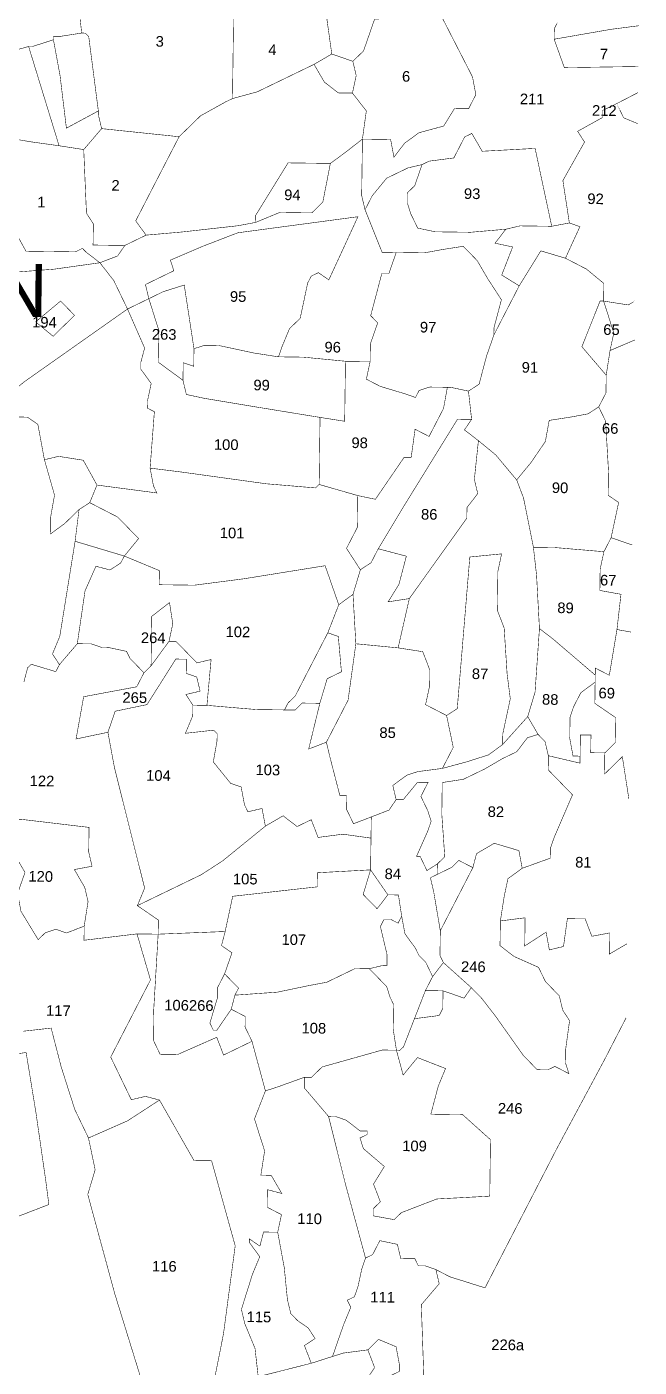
# Model space of a CAD drawing. Header units: metres. Extents: x 259177 to 277314, y 2171367 to 2185445.
# Drawn here: x 276532 to 277221, y 2176650 to 2178156 of the extents above; entities that cross this region are included whole.
import ezdxf

# ---------------------------------------------------------------- set-up
doc = ezdxf.new("R2010")
doc.units = ezdxf.units.M
doc.header["$MEASUREMENT"] = 0
for name, color, linetype in [('SURVEY NO.', 7, 'Continuous'), ('SURVEY PLOT BOUNDARY', 35, 'Continuous'), ('VILLAGE NAME', 3, 'Continuous')]:
    doc.layers.add(name, color=color, linetype=linetype)
doc.styles.add('PDF Arial', font='arial.ttf')

# ---------------------------------------------------------------- blocks, each defined once
blk = doc.blocks.new('FEWEWFEWQT')
at = {"layer": 'SURVEY PLOT BOUNDARY', "lineweight": 18, "const_width": 0.001}
for points in [[(282153.7958, 2174210.5298), (282153.7891, 2174210.6698), (282153.8224, 2174210.7098), (282153.8158, 2174210.7365), (282153.8424, 2174210.7232), (282153.9091, 2174210.7032), (282154.0424, 2174210.9699), (282154.1291, 2174211.1365), (282154.1691, 2174211.2165), (282154.1291, 2174211.1365), (282154.0424, 2174210.9699), (282153.9091, 2174210.7032), (282153.8424, 2174210.7232), (282153.8158, 2174210.7365), (282153.7958, 2174210.7432), (282153.7824, 2174210.7432), (282153.7758, 2174210.7565), (282153.7491, 2174210.7565), (282153.7424, 2174210.7832), (282153.7091, 2174210.7898), (282153.6958, 2174210.7632), (282153.6825, 2174210.7565), (282153.6425, 2174210.8965), (282153.6091, 2174211.0232), (282153.6225, 2174211.0232), (282153.6425, 2174211.0165), (282153.6691, 2174210.9965), (282153.6825, 2174210.9965), (282153.6825, 2174210.9899), (282153.6691, 2174210.9832), (282153.6758, 2174210.9632), (282153.7158, 2174210.9299), (282153.6958, 2174210.8965), (282153.7091, 2174210.8632), (282153.6958, 2174210.8499), (282153.6958, 2174210.8365), (282153.7358, 2174210.8298), (282153.7491, 2174210.8432), (282153.8158, 2174210.8699), (282153.9158, 2174210.8765), (282153.9158, 2174210.9832), (282153.8624, 2174211.0299), (282153.8024, 2174211.0299), (282153.8158, 2174211.0832), (282153.8291, 2174211.1165), (282153.7758, 2174211.1365), (282153.7491, 2174211.1032), (282153.7358, 2174211.1499), (282153.7424, 2174211.1499), (282153.7491, 2174211.1565), (282153.7691, 2174211.2099), (282153.8158, 2174211.2165), (282153.8224, 2174211.2299), (282153.8224, 2174211.2632), (282153.8424, 2174211.2566), (282153.8624, 2174211.2499), (282153.8758, 2174211.2699), (282153.8958, 2174211.2499), (282153.9224, 2174211.2165), (282153.9758, 2174211.1432), (282154.0024, 2174211.1165), (282154.0224, 2174211.1165), (282154.0358, 2174211.1232), (282154.0624, 2174211.1099), (282154.0558, 2174211.1299), (282154.0558, 2174211.1565), (282154.0624, 2174211.2099), (282154.0491, 2174211.2299), (282154.0424, 2174211.2566), (282154.0158, 2174211.2832), (282154.0024, 2174211.3099), (282153.9558, 2174211.3299), (282153.9291, 2174211.3499), (282153.9291, 2174211.3966), (282153.9758, 2174211.4032), (282153.9758, 2174211.3499), (282154.0158, 2174211.3766), (282154.0224, 2174211.3432), (282154.0491, 2174211.3499), (282154.0558, 2174211.4032), (282154.0891, 2174211.4032), (282154.1024, 2174211.3699), (282154.1358, 2174211.3766), (282154.1358, 2174211.3366), (282154.1691, 2174211.3566), (282154.1358, 2174211.3366), (282154.1358, 2174211.3766), (282154.1024, 2174211.3699), (282154.0891, 2174211.4032), (282154.0558, 2174211.4032), (282154.0491, 2174211.3499), (282154.0224, 2174211.3432), (282154.0158, 2174211.3766), (282153.9758, 2174211.3499), (282153.9758, 2174211.4032), (282153.9291, 2174211.3966), (282153.9358, 2174211.4432), (282153.9424, 2174211.4766), (282153.9691, 2174211.4966), (282154.0224, 2174211.5166), (282154.0224, 2174211.5366), (282154.0291, 2174211.5566), (282154.0624, 2174211.6366), (282154.0158, 2174211.6833), (282154.0158, 2174211.7099), (282154.0758, 2174211.6966), (282154.0758, 2174211.7499), (282154.0958, 2174211.7499), (282154.0958, 2174211.7166), (282154.1224, 2174211.7166), (282154.1224, 2174211.6766), (282154.1557, 2174211.7099), (282154.1691, 2174211.6299), (282154.1557, 2174211.7099), (282154.1224, 2174211.6766), (282154.1224, 2174211.7166), (282154.1424, 2174211.7366), (282154.1424, 2174211.7833), (282154.1024, 2174211.8099), (282154.1024, 2174211.8766), (282154.1291, 2174211.8633), (282154.1424, 2174211.9499), (282154.1691, 2174211.9455), (282154.1424, 2174211.9499), (282154.1491, 2174212.0166), (282154.1091, 2174212.0233), (282154.1091, 2174212.0633), (282154.1158, 2174212.0966), (282154.1291, 2174212.1233), (282154.1691, 2174212.11), (282154.1291, 2174212.1233), (282154.1424, 2174212.19), (282154.1224, 2174212.2033), (282154.1224, 2174212.25), (282154.1158, 2174212.3433), (282154.1024, 2174212.37), (282154.1158, 2174212.3966), (282154.1158, 2174212.43), (282154.1224, 2174212.4767), (282154.1691, 2174212.4974), (282154.1224, 2174212.4767), (282154.1291, 2174212.51), (282154.1091, 2174212.57), (282154.1091, 2174212.6033), (282154.0758, 2174212.63), (282154.0358, 2174212.65), (282154.0624, 2174212.71), (282154.0424, 2174212.7167), (282154.0291, 2174212.7967), (282154.0691, 2174212.87), (282154.0558, 2174212.89), (282154.1024, 2174212.9167), (282154.1024, 2174212.93), (282154.1291, 2174212.9434), (282154.1691, 2174212.9647), (282154.1291, 2174212.9434), (282154.1024, 2174212.93), (282154.1024, 2174212.9167), (282154.0558, 2174212.89), (282154.0691, 2174212.87), (282154.0291, 2174212.7967), (282154.0424, 2174212.7167), (282154.0091, 2174212.71), (282153.9758, 2174212.8567), (282153.8758, 2174212.85), (282153.8558, 2174212.8834), (282153.8424, 2174212.8767), (282153.8224, 2174212.8367), (282153.7758, 2174212.83), (282153.7624, 2174212.8233), (282153.7358, 2174212.8167), (282153.6958, 2174212.7967), (282153.6691, 2174212.7633), (282153.6558, 2174212.7367), (282153.6491, 2174212.7633), (282153.6491, 2174212.87), (282153.7024, 2174212.87), (282153.7091, 2174212.8367), (282153.7291, 2174212.8634), (282153.7558, 2174212.8834), (282153.8024, 2174212.8967), (282153.8224, 2174212.93), (282153.8491, 2174212.93), (282153.8624, 2174212.9567), (282153.8558, 2174212.99), (282153.7958, 2174213.1034)], [(282154.0158, 2174213.0967), (282154.0091, 2174213.0834), (282154.0091, 2174213.0634), (282154.0291, 2174213.01), (282154.1691, 2174213.0139), (282154.0291, 2174213.01), (282154.0091, 2174213.0634), (282154.1158, 2174213.0834), (282154.1691, 2174213.091), (282154.1158, 2174213.0834), (282154.0091, 2174213.0634), (282154.0091, 2174213.0834), (282154.0158, 2174213.0967)], [(282153.1025, 2174213.17), (282153.1158, 2174213.0634), (282153.0758, 2174213.0567), (282153.0625, 2174213.0567), (282153.0625, 2174213.05), (282153.0225, 2174213.0367), (282153.0158, 2174213.0367), (282152.7625, 2174212.9634), (282152.7159, 2174212.8834), (282152.7292, 2174212.87), (282152.7025, 2174212.8367), (282152.6625, 2174212.77), (282152.5759, 2174212.8567), (282152.5559, 2174212.8634), (282152.5159, 2174212.89), (282152.5092, 2174212.95), (282152.4892, 2174213.0767)], [(282153.4025, 2174213.11), (282153.4025, 2174212.9434), (282153.3891, 2174212.9367), (282153.3425, 2174212.91), (282153.3025, 2174212.87), (282153.1558, 2174212.8834), (282153.1492, 2174212.91), (282153.1492, 2174212.9167), (282153.1292, 2174213.0567), (282153.1225, 2174213.0634), (282153.1158, 2174213.0634), (282153.1025, 2174213.17)], [(282152.9825, 2174212.3366), (282153.0225, 2174212.3366), (282153.0425, 2174212.3233), (282153.0558, 2174212.2566), (282153.0758, 2174212.19), (282153.0692, 2174212.15), (282153.0692, 2174212.1166), (282153.0958, 2174212.1366), (282153.1225, 2174212.1633), (282153.1158, 2174212.1033), (282153.0892, 2174211.9233), (282153.0758, 2174211.8899), (282153.0892, 2174211.8699), (282153.0825, 2174211.8566), (282153.0358, 2174211.8699), (282153.0292, 2174211.8633), (282153.0225, 2174211.8366)], [(282152.9825, 2174210.8098), (282153.0825, 2174210.8499), (282153.0758, 2174210.8965), (282153.0558, 2174211.0232), (282153.0358, 2174211.1365)], [(282153.0292, 2174211.1765), (282153.0825, 2174211.1832), (282153.1025, 2174211.1099), (282153.1292, 2174211.0299), (282153.1558, 2174210.9765), (282153.1692, 2174210.9165), (282153.1558, 2174210.8699), (282153.2092, 2174210.6832), (282153.2891, 2174210.4365)], [(282153.0225, 2174211.8366), (282153.0292, 2174211.8633), (282153.0358, 2174211.8699), (282153.0825, 2174211.8566), (282153.0892, 2174211.8699), (282153.1225, 2174211.9099), (282153.1492, 2174211.9099), (282153.1692, 2174211.9033), (282153.1825, 2174211.9033), (282153.2158, 2174211.8966), (282153.2225, 2174211.8833), (282153.2492, 2174211.8566), (282153.2358, 2174211.8299), (282153.1358, 2174211.8099), (282153.1225, 2174211.7299), (282153.1825, 2174211.7433), (282153.1958, 2174211.6766), (282153.2558, 2174211.4499), (282153.2425, 2174211.4166), (282153.2825, 2174211.3899), (282153.2825, 2174211.3632), (282153.2425, 2174211.3632), (282153.1425, 2174211.3499), (282153.1425, 2174211.3766), (282153.1492, 2174211.4232), (282153.1425, 2174211.4499), (282153.1225, 2174211.4832), (282153.1558, 2174211.4899), (282153.1492, 2174211.5166), (282153.1492, 2174211.5432), (282153.1492, 2174211.5632), (282153.0225, 2174211.5766)], [(282153.0225, 2174211.4032), (282153.0558, 2174211.3499), (282153.0692, 2174211.3632), (282153.0892, 2174211.3699), (282153.1092, 2174211.3632), (282153.1425, 2174211.3766), (282153.1425, 2174211.3499), (282153.2425, 2174211.3632), (282153.2691, 2174211.2766), (282153.1958, 2174211.1299), (282153.2358, 2174211.0499), (282153.2625, 2174211.0565), (282153.2891, 2174211.0499), (282153.2292, 2174211.0099), (282153.1558, 2174210.9765), (282153.1292, 2174211.0299), (282153.1025, 2174211.1099), (282153.0825, 2174211.1832), (282153.0292, 2174211.1765)], [(282153.3825, 2174210.4298), (282153.4158, 2174210.6098), (282153.4358, 2174210.7765), (282153.3891, 2174210.9365), (282153.3558, 2174210.9365), (282153.2891, 2174211.0499), (282153.2625, 2174211.0565), (282153.2358, 2174211.0499), (282153.1958, 2174211.1299), (282153.2691, 2174211.2766), (282153.2425, 2174211.3632), (282153.2825, 2174211.3632), (282153.2758, 2174211.2165), (282153.2758, 2174211.1632), (282153.2891, 2174211.1365), (282153.3225, 2174211.1365), (282153.3958, 2174211.1699), (282153.4091, 2174211.1365), (282153.4625, 2174211.1632), (282153.4891, 2174211.0699), (282153.4691, 2174211.0165), (282153.4891, 2174210.9565), (282153.4825, 2174210.9099), (282153.5025, 2174210.9099), (282153.5225, 2174210.8765), (282153.4958, 2174210.8832), (282153.4958, 2174210.8499), (282153.5225, 2174210.8365), (282153.5158, 2174210.8032), (282153.4891, 2174210.8032), (282153.4825, 2174210.7765), (282153.4625, 2174210.7898), (282153.4625, 2174210.7832), (282153.4825, 2174210.7565), (282153.4691, 2174210.7232), (282153.4491, 2174210.6565), (282153.4558, 2174210.6298), (282153.4758, 2174210.5832), (282153.4825, 2174210.5298)], [(282153.7491, 2174210.5432), (282153.7491, 2174210.5565), (282153.7424, 2174210.5898), (282153.7091, 2174210.6032), (282153.6891, 2174210.5832), (282153.6425, 2174210.5765), (282153.6225, 2174210.5698), (282153.6425, 2174210.6298), (282153.6558, 2174210.6632), (282153.6491, 2174210.6765), (282153.6625, 2174210.6832), (282153.6691, 2174210.7032), (282153.6758, 2174210.7365), (282153.6825, 2174210.7565), (282153.6958, 2174210.7632), (282153.7091, 2174210.7898), (282153.7424, 2174210.7832), (282153.7491, 2174210.7565), (282153.7758, 2174210.7565), (282153.7824, 2174210.7432), (282153.7958, 2174210.7432), (282153.8158, 2174210.7365), (282153.8224, 2174210.7098), (282153.7891, 2174210.6698), (282153.7958, 2174210.5298)], [(282153.4825, 2174210.5298), (282153.5825, 2174210.5565), (282153.6225, 2174210.5698), (282153.6425, 2174210.5765), (282153.6891, 2174210.5832), (282153.7024, 2174210.5498)]]:
    blk.add_lwpolyline(points, dxfattribs=at)
for points in [[(282153.7024, 2174213.2501), (282153.7624, 2174213.2501), (282153.7691, 2174213.1767), (282153.7758, 2174213.1567), (282153.7624, 2174213.1167), (282153.7424, 2174213.1034), (282153.6691, 2174213.0967), (282153.6491, 2174213.0367), (282153.6291, 2174213.0167), (282153.5891, 2174213.03), (282153.5758, 2174213.1167), (282153.4691, 2174213.1034), (282153.4291, 2174213.1234), (282153.3958, 2174213.2501), (282153.4158, 2174213.2567), (282153.4758, 2174213.2634), (282153.4891, 2174213.2834), (282153.5358, 2174213.2567), (282153.5425, 2174213.3101), (282153.6025, 2174213.2901), (282153.6025, 2174213.2634)], [(282153.6291, 2174213.0167), (282153.6491, 2174213.0367), (282153.6691, 2174213.0967), (282153.7424, 2174213.1034), (282153.7624, 2174213.1167), (282153.7758, 2174213.1567), (282153.7691, 2174213.1767), (282153.8291, 2174213.17), (282153.8291, 2174213.1167), (282153.7958, 2174213.1034), (282153.8558, 2174212.99), (282153.8624, 2174212.9567), (282153.8491, 2174212.93), (282153.8224, 2174212.93), (282153.8024, 2174212.8967), (282153.7558, 2174212.8834), (282153.7291, 2174212.8634), (282153.7091, 2174212.8367), (282153.7024, 2174212.87), (282153.6491, 2174212.87), (282153.6558, 2174212.9234), (282153.6291, 2174212.9567), (282153.6358, 2174212.99)], [(282153.4025, 2174212.9434), (282153.4025, 2174213.11), (282153.4291, 2174213.1234), (282153.4691, 2174213.1034), (282153.5758, 2174213.1167), (282153.5891, 2174213.03), (282153.5558, 2174213.01), (282153.4491, 2174212.9567)], [(282153.1492, 2174212.9167), (282153.0892, 2174212.8834), (282153.0758, 2174212.9834), (282153.0625, 2174213.05), (282153.0625, 2174213.0567), (282153.0758, 2174213.0567), (282153.1158, 2174213.0634), (282153.1225, 2174213.0634), (282153.1292, 2174213.0567)], [(282153.1558, 2174212.63), (282153.0692, 2174212.6167), (282152.7692, 2174212.59), (282152.6625, 2174212.77), (282152.7025, 2174212.8367), (282152.7292, 2174212.87), (282152.7159, 2174212.8834), (282152.7625, 2174212.9634), (282153.0158, 2174213.0367), (282153.0758, 2174212.85), (282153.0225, 2174212.8567), (282152.8958, 2174212.8767), (282152.8958, 2174212.8233), (282152.8958, 2174212.7967), (282152.8425, 2174212.7567), (282152.8692, 2174212.75), (282152.9358, 2174212.75), (282152.9625, 2174212.7433), (282152.9892, 2174212.6967), (282153.0158, 2174212.65), (282153.0758, 2174212.65), (282153.1092, 2174212.65), (282153.1225, 2174212.6567), (282153.1292, 2174212.65)], [(282153.0758, 2174212.85), (282153.0158, 2174213.0367), (282153.0225, 2174213.0367), (282153.0625, 2174213.05), (282153.0758, 2174212.9834), (282153.0892, 2174212.8834), (282153.1492, 2174212.9167), (282153.1492, 2174212.91), (282153.1558, 2174212.8834), (282153.1225, 2174212.8434)], [(282153.6291, 2174212.9567), (282153.6025, 2174212.9567), (282153.5758, 2174212.9767), (282153.5558, 2174213.01), (282153.5891, 2174213.03), (282153.6291, 2174213.0167), (282153.6358, 2174212.99)], [(282153.6291, 2174212.9567), (282153.6558, 2174212.9234), (282153.6491, 2174212.87), (282153.6158, 2174212.8434), (282153.5891, 2174212.8233), (282153.5091, 2174212.8233), (282153.4491, 2174212.7233), (282153.4491, 2174212.71), (282153.4158, 2174212.7033), (282153.3091, 2174212.69), (282153.2425, 2174212.6833), (282153.2225, 2174212.71), (282153.2691, 2174212.8033), (282153.2958, 2174212.8567), (282153.3025, 2174212.87), (282153.3425, 2174212.91), (282153.3891, 2174212.9367), (282153.4025, 2174212.9434), (282153.4491, 2174212.9567), (282153.5558, 2174213.01), (282153.5758, 2174212.9767), (282153.6025, 2174212.9567)], [(282154.1291, 2174212.9434), (282154.1424, 2174212.9167), (282154.1691, 2174212.906), (282154.1424, 2174212.9167)], [(282153.0758, 2174212.85), (282153.1225, 2174212.8434), (282153.1292, 2174212.7233), (282153.1425, 2174212.7033), (282153.1425, 2174212.6633), (282153.2025, 2174212.6633), (282153.1892, 2174212.6433), (282153.1558, 2174212.63), (282153.1292, 2174212.65), (282153.1225, 2174212.6567), (282153.1092, 2174212.65), (282153.0758, 2174212.65), (282153.0158, 2174212.65), (282152.9892, 2174212.6967), (282152.9625, 2174212.7433), (282152.9358, 2174212.75), (282152.8692, 2174212.75), (282152.8425, 2174212.7567), (282152.8958, 2174212.7967), (282152.8958, 2174212.8233), (282152.8958, 2174212.8767), (282153.0225, 2174212.8567)], [(282153.3025, 2174212.87), (282153.2958, 2174212.8567), (282153.2691, 2174212.8033), (282153.2225, 2174212.71), (282153.2425, 2174212.6833), (282153.2025, 2174212.6633), (282153.1425, 2174212.6633), (282153.1425, 2174212.7033), (282153.1292, 2174212.7233), (282153.1225, 2174212.8434), (282153.1558, 2174212.8834)], [(282153.8558, 2174212.8834), (282153.8758, 2174212.85), (282153.9758, 2174212.8567), (282154.0091, 2174212.71), (282153.9491, 2174212.71), (282153.9224, 2174212.7033), (282153.8558, 2174212.6967), (282153.7891, 2174212.6967), (282153.7558, 2174212.7033), (282153.7424, 2174212.73), (282153.7358, 2174212.75), (282153.7358, 2174212.77), (282153.7491, 2174212.7833), (282153.7624, 2174212.8233), (282153.7758, 2174212.83), (282153.8224, 2174212.8367), (282153.8424, 2174212.8767)], [(282153.7158, 2174212.6567), (282153.7024, 2174212.6167), (282153.6891, 2174212.6167), (282153.6691, 2174212.5367), (282153.6825, 2174212.5233), (282153.6758, 2174212.5033), (282153.6691, 2174212.4833), (282153.6691, 2174212.45), (282153.6225, 2174212.45), (282153.5425, 2174212.4567), (282153.4958, 2174212.4567), (282153.5025, 2174212.4767), (282153.5158, 2174212.51), (282153.5358, 2174212.53), (282153.5425, 2174212.5633), (282153.5491, 2174212.5967), (282153.5558, 2174212.61), (282153.5691, 2174212.6167), (282153.5891, 2174212.6033), (282153.6425, 2174212.7233), (282153.4158, 2174212.69), (282153.3491, 2174212.6633), (282153.2891, 2174212.6367), (282153.2958, 2174212.6167), (282153.2425, 2174212.59), (282153.2492, 2174212.5633), (282153.2092, 2174212.5433), (282153.1825, 2174212.5967), (282153.1558, 2174212.63), (282153.1892, 2174212.6433), (282153.2025, 2174212.6633), (282153.2425, 2174212.6833), (282153.3091, 2174212.69), (282153.4158, 2174212.7033), (282153.4491, 2174212.71), (282153.4958, 2174212.73), (282153.5558, 2174212.73), (282153.5758, 2174212.75), (282153.5891, 2174212.8233), (282153.6158, 2174212.8434), (282153.6491, 2174212.87), (282153.6491, 2174212.7967), (282153.6491, 2174212.7633), (282153.6558, 2174212.7367), (282153.6891, 2174212.6567)], [(282153.5758, 2174212.75), (282153.5558, 2174212.73), (282153.4958, 2174212.73), (282153.4491, 2174212.71), (282153.4491, 2174212.7233), (282153.5091, 2174212.8233), (282153.5891, 2174212.8233)], [(282153.9224, 2174212.7033), (282153.9024, 2174212.6767), (282153.9358, 2174212.67), (282153.9158, 2174212.6167), (282153.9491, 2174212.5967), (282153.9024, 2174212.5033), (282153.9024, 2174212.5167), (282153.9158, 2174212.57), (282153.8891, 2174212.61), (282153.8691, 2174212.6433), (282153.8424, 2174212.67), (282153.8024, 2174212.6633), (282153.7691, 2174212.6567), (282153.7158, 2174212.6567), (282153.6891, 2174212.6567), (282153.6558, 2174212.7367), (282153.6691, 2174212.7633), (282153.6958, 2174212.7967), (282153.7358, 2174212.8167), (282153.7624, 2174212.8233), (282153.7491, 2174212.7833), (282153.7358, 2174212.77), (282153.7358, 2174212.75), (282153.7424, 2174212.73), (282153.7558, 2174212.7033), (282153.7891, 2174212.6967), (282153.8558, 2174212.6967)], [(282153.6425, 2174212.7233), (282153.5891, 2174212.6033), (282153.5691, 2174212.6167), (282153.5558, 2174212.61), (282153.5491, 2174212.5967), (282153.5425, 2174212.5633), (282153.5358, 2174212.53), (282153.5158, 2174212.51), (282153.5025, 2174212.4767), (282153.4958, 2174212.4567), (282153.4491, 2174212.4633), (282153.4158, 2174212.47), (282153.3825, 2174212.4767), (282153.3558, 2174212.4767), (282153.3358, 2174212.47), (282153.3225, 2174212.55), (282153.3158, 2174212.59), (282153.2758, 2174212.5767), (282153.2492, 2174212.5633), (282153.2425, 2174212.59), (282153.2958, 2174212.6167), (282153.2891, 2174212.6367), (282153.3491, 2174212.6633), (282153.4158, 2174212.69)], [(282154.0358, 2174212.65), (282153.9891, 2174212.6633), (282153.9491, 2174212.5967), (282153.9158, 2174212.6167), (282153.9358, 2174212.67), (282153.9024, 2174212.6767), (282153.9224, 2174212.7033), (282153.9491, 2174212.71), (282154.0091, 2174212.71), (282154.0424, 2174212.7167), (282154.0624, 2174212.71)], [(282153.9024, 2174212.5033), (282153.8891, 2174212.4633), (282153.8824, 2174212.4367), (282153.8758, 2174212.41), (282153.8558, 2174212.3966), (282153.8224, 2174212.4033), (282153.8158, 2174212.4033), (282153.7824, 2174212.4033), (282153.7624, 2174212.3966), (282153.7558, 2174212.3833), (282153.7358, 2174212.39), (282153.6891, 2174212.4033), (282153.6625, 2174212.4166), (282153.6691, 2174212.45), (282153.6691, 2174212.4833), (282153.6758, 2174212.5033), (282153.6825, 2174212.5233), (282153.6691, 2174212.5367), (282153.6891, 2174212.6167), (282153.7024, 2174212.6167), (282153.7158, 2174212.6567), (282153.7691, 2174212.6567), (282153.8024, 2174212.6633), (282153.8424, 2174212.67), (282153.8691, 2174212.6433), (282153.8891, 2174212.61), (282153.9158, 2174212.57), (282153.9024, 2174212.5167)], [(282154.1024, 2174212.37), (282154.0824, 2174212.3566), (282154.0491, 2174212.35), (282154.0091, 2174212.3433), (282154.0024, 2174212.3033), (282153.9891, 2174212.2833), (282153.9758, 2174212.2633), (282153.9491, 2174212.23), (282153.9091, 2174212.2766), (282153.8758, 2174212.3033), (282153.8491, 2174212.3233), (282153.8624, 2174212.3433), (282153.8558, 2174212.3966), (282153.8758, 2174212.41), (282153.8824, 2174212.4367), (282153.8891, 2174212.4633), (282153.9024, 2174212.5033), (282153.9491, 2174212.5967), (282153.9891, 2174212.6633), (282154.0358, 2174212.65), (282154.0758, 2174212.63), (282154.1091, 2174212.6033), (282154.1091, 2174212.57), (282154.1024, 2174212.57), (282154.0691, 2174212.4833), (282154.1158, 2174212.43), (282154.1158, 2174212.3966)], [(282153.1825, 2174212.5967), (282153.2092, 2174212.5433), (282153.0158, 2174212.4033), (282152.9758, 2174212.37), (282152.9225, 2174212.3433), (282152.9092, 2174212.33), (282152.8558, 2174212.2966), (282152.8092, 2174212.29), (282152.7692, 2174212.2833), (282152.7559, 2174212.3166), (282152.6759, 2174212.3233), (282152.6359, 2174212.3166), (282152.5559, 2174212.2966), (282152.5692, 2174212.39), (282152.6025, 2174212.4033), (282152.6959, 2174212.5033), (282152.7225, 2174212.5433), (282152.7692, 2174212.59), (282153.0692, 2174212.6167), (282153.1558, 2174212.63)], [(282153.3158, 2174212.41), (282153.2691, 2174212.4433), (282153.2691, 2174212.49), (282153.2691, 2174212.5033), (282153.2492, 2174212.5633), (282153.2758, 2174212.5767), (282153.3158, 2174212.59), (282153.3225, 2174212.55), (282153.3358, 2174212.47), (282153.3358, 2174212.4367), (282153.3158, 2174212.4433)], [(282154.1158, 2174212.43), (282154.0691, 2174212.4833), (282154.1024, 2174212.57), (282154.1091, 2174212.57), (282154.1291, 2174212.51), (282154.1224, 2174212.4767)], [(282154.1691, 2174212.5713), (282154.1557, 2174212.5633), (282154.1091, 2174212.57), (282154.1557, 2174212.5633)], [(282153.1092, 2174212.53), (282153.0825, 2174212.5567), (282153.0358, 2174212.5167), (282153.0692, 2174212.49)], [(282153.1092, 2174212.53), (282153.0692, 2174212.49), (282153.0358, 2174212.5167), (282153.0825, 2174212.5567)], [(282153.3158, 2174212.41), (282153.3225, 2174212.3833), (282153.3558, 2174212.3766), (282153.4425, 2174212.3633), (282153.5758, 2174212.3433), (282153.5758, 2174212.2166), (282153.5691, 2174212.21), (282153.4758, 2174212.2166), (282153.3158, 2174212.2366), (282153.2558, 2174212.2433), (282153.2625, 2174212.35), (282153.2492, 2174212.3566), (282153.2492, 2174212.37), (282153.2558, 2174212.4033), (282153.2358, 2174212.43), (282153.2358, 2174212.4433), (282153.2425, 2174212.47), (282153.2092, 2174212.5433), (282153.2492, 2174212.5633), (282153.2691, 2174212.5033), (282153.2691, 2174212.49), (282153.2691, 2174212.4433)], [(282153.1558, 2174212.21), (282153.1292, 2174212.2566), (282153.0825, 2174212.2633), (282153.0558, 2174212.2566), (282153.0425, 2174212.3233), (282153.0225, 2174212.3366), (282152.9825, 2174212.3366), (282152.9225, 2174212.3433), (282152.9758, 2174212.37), (282153.0158, 2174212.4033), (282153.2092, 2174212.5433), (282153.2425, 2174212.47), (282153.2358, 2174212.4433), (282153.2358, 2174212.43), (282153.2558, 2174212.4033), (282153.2492, 2174212.37), (282153.2492, 2174212.3566), (282153.2625, 2174212.35), (282153.2558, 2174212.2433), (282153.2625, 2174212.21), (282153.2691, 2174212.1966)], [(282153.4958, 2174212.4567), (282153.5425, 2174212.4567), (282153.6225, 2174212.45), (282153.6225, 2174212.3366), (282153.5758, 2174212.3433), (282153.4425, 2174212.3633), (282153.3558, 2174212.3766), (282153.3225, 2174212.3833), (282153.3158, 2174212.41), (282153.3158, 2174212.4433), (282153.3358, 2174212.4367), (282153.3358, 2174212.47), (282153.3558, 2174212.4767), (282153.3825, 2174212.4767), (282153.4158, 2174212.47), (282153.4491, 2174212.4633)], [(282153.6691, 2174212.45), (282153.6625, 2174212.4166), (282153.6891, 2174212.4033), (282153.7358, 2174212.39), (282153.7558, 2174212.3833), (282153.7624, 2174212.3966), (282153.7824, 2174212.4033), (282153.8158, 2174212.4033), (282153.8091, 2174212.3633), (282153.7824, 2174212.31), (282153.7558, 2174212.3233), (282153.7491, 2174212.27), (282153.7358, 2174212.27), (282153.6825, 2174212.19), (282153.6491, 2174212.1966), (282153.5758, 2174212.2166), (282153.5758, 2174212.3433), (282153.6225, 2174212.3366), (282153.6225, 2174212.45)], [(282153.8558, 2174212.3966), (282153.8624, 2174212.3433), (282153.8358, 2174212.3433), (282153.7358, 2174212.1766), (282153.6891, 2174212.0966), (282153.6758, 2174212.07), (282153.6558, 2174212.0566), (282153.6291, 2174212.0966), (282153.6491, 2174212.1366), (282153.6491, 2174212.1966), (282153.6825, 2174212.19), (282153.7358, 2174212.27), (282153.7491, 2174212.27), (282153.7558, 2174212.3233), (282153.7824, 2174212.31), (282153.8091, 2174212.3633), (282153.8158, 2174212.4033), (282153.8224, 2174212.4033)], [(282154.1158, 2174212.0966), (282154.0224, 2174212.1033), (282153.9824, 2174212.1033), (282153.9624, 2174212.1966), (282153.9491, 2174212.23), (282153.9758, 2174212.2633), (282153.9891, 2174212.2833), (282154.0024, 2174212.3033), (282154.0091, 2174212.3433), (282154.0491, 2174212.35), (282154.0824, 2174212.3566), (282154.1024, 2174212.37), (282154.1158, 2174212.3433), (282154.1224, 2174212.25), (282154.1224, 2174212.2033), (282154.1424, 2174212.19), (282154.1291, 2174212.1233)], [(282153.6891, 2174212.0966), (282153.7358, 2174212.1766), (282153.8358, 2174212.3433), (282153.8624, 2174212.3433), (282153.8491, 2174212.3233), (282153.8758, 2174212.3033), (282153.8691, 2174212.23), (282153.8758, 2174212.2033), (282153.8558, 2174212.1766), (282153.8558, 2174212.1566), (282153.7491, 2174212.0033), (282153.7091, 2174211.9966), (282153.7291, 2174212.0299), (282153.7424, 2174212.0833)], [(282153.7291, 2174211.9099), (282153.7491, 2174212.0033), (282153.8558, 2174212.1566), (282153.8558, 2174212.1766), (282153.8758, 2174212.2033), (282153.8691, 2174212.23), (282153.8758, 2174212.3033), (282153.9091, 2174212.2766), (282153.9491, 2174212.23), (282153.9624, 2174212.1966), (282153.9824, 2174212.1033), (282153.9891, 2174212.05), (282153.9958, 2174211.9499), (282153.9891, 2174211.8299), (282153.9758, 2174211.7833), (282153.9291, 2174211.7299), (282153.9291, 2174211.7499), (282153.9424, 2174211.8166), (282153.9358, 2174211.8633), (282153.9291, 2174211.9499), (282153.9158, 2174211.9833), (282153.9158, 2174212.0566), (282153.9224, 2174212.09), (282153.8624, 2174212.0833), (282153.8424, 2174211.7966), (282153.8224, 2174211.7833), (282153.7824, 2174211.8033), (282153.7891, 2174211.8366), (282153.7891, 2174211.8699), (282153.7758, 2174211.9033)], [(282153.1225, 2174212.1633), (282153.0958, 2174212.1366), (282153.0692, 2174212.1166), (282153.0692, 2174212.15), (282153.0758, 2174212.19), (282153.0558, 2174212.2566), (282153.0825, 2174212.2633), (282153.1292, 2174212.2566), (282153.1558, 2174212.21), (282153.1425, 2174212.1766)], [(282153.6491, 2174212.1966), (282153.6491, 2174212.1366), (282153.6291, 2174212.0966), (282153.6558, 2174212.0566), (282153.6425, 2174212.0099), (282153.6158, 2174211.9899), (282153.5891, 2174212.0633), (282153.4358, 2174212.0366), (282153.3425, 2174212.0233), (282153.2758, 2174212.0233), (282153.2758, 2174212.05), (282153.2092, 2174212.0766), (282153.2358, 2174212.11), (282153.1958, 2174212.15), (282153.1425, 2174212.1766), (282153.1558, 2174212.21), (282153.2691, 2174212.1966), (282153.2625, 2174212.21), (282153.2558, 2174212.2433), (282153.3158, 2174212.2366), (282153.4758, 2174212.2166), (282153.5691, 2174212.21), (282153.5758, 2174212.2166)], [(282153.1158, 2174212.1033), (282153.1225, 2174212.1633), (282153.1425, 2174212.1766), (282153.1958, 2174212.15), (282153.2358, 2174212.11), (282153.2092, 2174212.0766)], [(282153.2092, 2174212.0766), (282153.2025, 2174212.0633), (282153.1825, 2174212.05), (282153.1558, 2174212.0566), (282153.1358, 2174212.0099), (282153.1225, 2174211.9099), (282153.0892, 2174211.8699), (282153.0758, 2174211.8899), (282153.0892, 2174211.9233), (282153.1158, 2174212.1033)], [(282153.7491, 2174212.0033), (282153.7291, 2174211.9099), (282153.6491, 2174211.9166), (282153.6425, 2174212.0099), (282153.6558, 2174212.0566), (282153.6758, 2174212.07), (282153.6891, 2174212.0966), (282153.7424, 2174212.0833), (282153.7291, 2174212.0299), (282153.7091, 2174211.9966)], [(282153.9291, 2174211.7299), (282153.9024, 2174211.7099), (282153.8624, 2174211.6966), (282153.8158, 2174211.6833), (282153.8358, 2174211.7233), (282153.8224, 2174211.7833), (282153.8424, 2174211.7966), (282153.8624, 2174212.0833), (282153.9224, 2174212.09), (282153.9158, 2174212.0566), (282153.9158, 2174211.9833), (282153.9291, 2174211.9499), (282153.9358, 2174211.8633), (282153.9424, 2174211.8166), (282153.9291, 2174211.7499)], [(282154.1424, 2174211.9499), (282154.1291, 2174211.8633), (282154.1024, 2174211.8766), (282154.1024, 2174211.8633), (282154.0624, 2174211.8966), (282154.0224, 2174211.9299), (282153.9958, 2174211.9499), (282153.9891, 2174212.05), (282153.9824, 2174212.1033), (282154.0224, 2174212.1033), (282154.1158, 2174212.0966), (282154.1091, 2174212.0633), (282154.1091, 2174212.0233), (282154.1491, 2174212.0166)], [(282153.6158, 2174211.9899), (282153.5958, 2174211.9366), (282153.5758, 2174211.8966), (282153.5358, 2174211.8166), (282153.5225, 2174211.8033), (282153.5158, 2174211.7899), (282153.4625, 2174211.7899), (282153.3691, 2174211.7966), (282153.3758, 2174211.8833), (282153.3491, 2174211.8766), (282153.3091, 2174211.9166), (282153.2958, 2174211.9166), (282153.3025, 2174211.9499), (282153.2958, 2174211.9899), (282153.2625, 2174211.9633), (282153.2625, 2174211.8899), (282153.2625, 2174211.8699), (282153.2492, 2174211.8566), (282153.2225, 2174211.8833), (282153.2158, 2174211.8966), (282153.1825, 2174211.9033), (282153.1692, 2174211.9033), (282153.1492, 2174211.9099), (282153.1225, 2174211.9099), (282153.1358, 2174212.0099), (282153.1558, 2174212.0566), (282153.1825, 2174212.05), (282153.2025, 2174212.0633), (282153.2092, 2174212.0766), (282153.2758, 2174212.05), (282153.2758, 2174212.0233), (282153.3425, 2174212.0233), (282153.4358, 2174212.0366), (282153.5891, 2174212.0633)], [(282153.2958, 2174211.9166), (282153.2625, 2174211.8699), (282153.2625, 2174211.8899), (282153.2625, 2174211.9633), (282153.2958, 2174211.9899), (282153.3025, 2174211.9499)], [(282153.5958, 2174211.7299), (282153.5625, 2174211.7166), (282153.5825, 2174211.8033), (282153.5958, 2174211.8499), (282153.6225, 2174211.8633), (282153.6158, 2174211.9299), (282153.5958, 2174211.9366), (282153.6158, 2174211.9899), (282153.6425, 2174212.0099), (282153.6491, 2174211.9166), (282153.6358, 2174211.8099)], [(282153.5825, 2174211.8033), (282153.5491, 2174211.8033), (282153.5358, 2174211.7899), (282153.5158, 2174211.7899), (282153.5225, 2174211.8033), (282153.5358, 2174211.8166), (282153.5758, 2174211.8966), (282153.5958, 2174211.9366), (282153.6158, 2174211.9299), (282153.6225, 2174211.8633), (282153.5958, 2174211.8499)], [(282154.1024, 2174211.8633), (282154.1024, 2174211.8499), (282154.0758, 2174211.8299), (282154.0624, 2174211.8033), (282154.0558, 2174211.7833), (282154.0558, 2174211.7433), (282154.0624, 2174211.7099), (282154.0758, 2174211.7099), (282154.0758, 2174211.6966), (282154.0158, 2174211.7099), (282154.0091, 2174211.7366), (282153.9958, 2174211.7499), (282153.9758, 2174211.7833), (282153.9891, 2174211.8299), (282153.9958, 2174211.9499), (282154.0224, 2174211.9299), (282154.0624, 2174211.8966)], [(282153.1825, 2174211.7433), (282153.1225, 2174211.7299), (282153.1358, 2174211.8099), (282153.2358, 2174211.8299), (282153.2492, 2174211.8566), (282153.2625, 2174211.8699), (282153.2958, 2174211.9166), (282153.3091, 2174211.9166), (282153.3491, 2174211.8766), (282153.3758, 2174211.8833), (282153.3691, 2174211.7966), (282153.3425, 2174211.7966), (282153.3291, 2174211.8166), (282153.3558, 2174211.8233), (282153.3491, 2174211.8499), (282153.3291, 2174211.8566), (282153.3291, 2174211.8833), (282153.3091, 2174211.8833), (282153.2558, 2174211.7966), (282153.1958, 2174211.7833)], [(282153.8224, 2174211.7833), (282153.8358, 2174211.7233), (282153.8158, 2174211.6833), (282153.7691, 2174211.6766), (282153.7491, 2174211.6699), (282153.7224, 2174211.6499), (282153.7291, 2174211.6232), (282153.7158, 2174211.6032), (282153.6825, 2174211.5899), (282153.6491, 2174211.5766), (282153.6358, 2174211.6032), (282153.6358, 2174211.6299), (282153.6225, 2174211.6299), (282153.6025, 2174211.7033), (282153.5958, 2174211.7299), (282153.6358, 2174211.8099), (282153.6491, 2174211.9166), (282153.7291, 2174211.9099), (282153.7758, 2174211.9033), (282153.7891, 2174211.8699), (282153.7891, 2174211.8366), (282153.7824, 2174211.8033)], [(282153.3425, 2174211.7966), (282153.3425, 2174211.7766), (282153.3291, 2174211.7433), (282153.3825, 2174211.7499), (282153.3891, 2174211.7433), (282153.3891, 2174211.7299), (282153.3825, 2174211.6899), (282153.4158, 2174211.6499), (282153.4358, 2174211.6433), (282153.4425, 2174211.6099), (282153.4491, 2174211.5966), (282153.4758, 2174211.6032), (282153.4825, 2174211.5699), (282153.4025, 2174211.5032), (282153.3625, 2174211.4766), (282153.2425, 2174211.4166), (282153.2558, 2174211.4499), (282153.1958, 2174211.6766), (282153.1825, 2174211.7433), (282153.1958, 2174211.7833), (282153.2558, 2174211.7966), (282153.3091, 2174211.8833), (282153.3291, 2174211.8833), (282153.3291, 2174211.8566), (282153.3491, 2174211.8499), (282153.3558, 2174211.8233), (282153.3291, 2174211.8166)], [(282154.1224, 2174211.7166), (282154.0958, 2174211.7166), (282154.0958, 2174211.7499), (282154.0758, 2174211.7499), (282154.0758, 2174211.7099), (282154.0624, 2174211.7099), (282154.0558, 2174211.7433), (282154.0558, 2174211.7833), (282154.0624, 2174211.8033), (282154.0758, 2174211.8299), (282154.1024, 2174211.8499), (282154.1024, 2174211.8099), (282154.1424, 2174211.7833), (282154.1424, 2174211.7366)], [(282153.3691, 2174211.7966), (282153.4625, 2174211.7899), (282153.5158, 2174211.7899), (282153.5358, 2174211.7899), (282153.5491, 2174211.8033), (282153.5825, 2174211.8033), (282153.5625, 2174211.7166), (282153.5958, 2174211.7299), (282153.6025, 2174211.7033), (282153.6225, 2174211.6299), (282153.6358, 2174211.6299), (282153.6358, 2174211.6032), (282153.6491, 2174211.5766), (282153.6825, 2174211.5899), (282153.6825, 2174211.5499), (282153.6291, 2174211.5566), (282153.5825, 2174211.5499), (282153.5691, 2174211.5832), (282153.5425, 2174211.5699), (282153.5158, 2174211.5899), (282153.4825, 2174211.5699), (282153.4758, 2174211.6032), (282153.4491, 2174211.5966), (282153.4425, 2174211.6099), (282153.4358, 2174211.6433), (282153.4158, 2174211.6499), (282153.3825, 2174211.6899), (282153.3891, 2174211.7299), (282153.3891, 2174211.7433), (282153.3825, 2174211.7499), (282153.3291, 2174211.7433), (282153.3425, 2174211.7766), (282153.3425, 2174211.7966)], [(282153.8091, 2174211.5032), (282153.7891, 2174211.4899), (282153.7758, 2174211.5166), (282153.7691, 2174211.5166), (282153.7891, 2174211.5632), (282153.7958, 2174211.5832), (282153.7891, 2174211.6032), (282153.7758, 2174211.6299), (282153.7891, 2174211.6566), (282153.7691, 2174211.6566), (282153.7424, 2174211.6232), (282153.7291, 2174211.6232), (282153.7224, 2174211.6499), (282153.7491, 2174211.6699), (282153.7691, 2174211.6766), (282153.8158, 2174211.6833), (282153.8624, 2174211.6966), (282153.9024, 2174211.7099), (282153.9291, 2174211.7299), (282153.9758, 2174211.7833), (282153.9958, 2174211.7499), (282153.9758, 2174211.7433), (282153.9558, 2174211.7166), (282153.9291, 2174211.7033), (282153.8958, 2174211.6833), (282153.8558, 2174211.6633), (282153.8158, 2174211.6566), (282153.8158, 2174211.5966), (282153.8224, 2174211.5166)], [(282154.0158, 2174211.7099), (282154.0158, 2174211.6833), (282154.0624, 2174211.6366), (282154.0291, 2174211.5566), (282154.0224, 2174211.5366), (282154.0224, 2174211.5166), (282153.9691, 2174211.4966), (282153.9624, 2174211.5299), (282153.9158, 2174211.5432), (282153.8824, 2174211.5232), (282153.8758, 2174211.4966), (282153.8491, 2174211.5099), (282153.8358, 2174211.4966), (282153.8091, 2174211.4832), (282153.8091, 2174211.5032), (282153.8224, 2174211.5166), (282153.8158, 2174211.5966), (282153.8158, 2174211.6566), (282153.8558, 2174211.6633), (282153.8958, 2174211.6833), (282153.9291, 2174211.7033), (282153.9558, 2174211.7166), (282153.9758, 2174211.7433), (282153.9958, 2174211.7499), (282154.0091, 2174211.7366)], [(282153.7758, 2174211.5166), (282153.7891, 2174211.4899), (282153.8091, 2174211.5032), (282153.8091, 2174211.4832), (282153.7958, 2174211.4766), (282153.8024, 2174211.4499), (282153.8158, 2174211.3766), (282153.8158, 2174211.3366), (282153.8158, 2174211.3299), (282153.8224, 2174211.3166), (282153.8024, 2174211.2899), (282153.7891, 2174211.3166), (282153.7758, 2174211.3299), (282153.7691, 2174211.3432), (282153.7491, 2174211.3699), (282153.7424, 2174211.4032), (282153.7358, 2174211.4432), (282153.7158, 2174211.4432), (282153.6825, 2174211.4899), (282153.6825, 2174211.5299), (282153.6825, 2174211.5499), (282153.6825, 2174211.5899), (282153.7158, 2174211.6032), (282153.7291, 2174211.6232), (282153.7424, 2174211.6232), (282153.7691, 2174211.6566), (282153.7891, 2174211.6566), (282153.7758, 2174211.6299), (282153.7891, 2174211.6032), (282153.7958, 2174211.5832), (282153.7891, 2174211.5632), (282153.7691, 2174211.5166)], [(282153.5158, 2174211.5899), (282153.5425, 2174211.5699), (282153.5691, 2174211.5832), (282153.5825, 2174211.5499), (282153.6291, 2174211.5566), (282153.6825, 2174211.5499), (282153.6825, 2174211.5299), (282153.6825, 2174211.4899), (282153.5825, 2174211.4832), (282153.5825, 2174211.4566), (282153.4225, 2174211.4366), (282153.4091, 2174211.3699), (282153.2825, 2174211.3632), (282153.2825, 2174211.3899), (282153.2425, 2174211.4166), (282153.3625, 2174211.4766), (282153.4025, 2174211.5032), (282153.4825, 2174211.5699)], [(282153.1425, 2174211.3766), (282153.1092, 2174211.3632), (282153.0892, 2174211.3699), (282153.0692, 2174211.3632), (282153.0558, 2174211.3499), (282153.0225, 2174211.4032), (282153.0158, 2174211.4366), (282153.0225, 2174211.4566), (282153.0292, 2174211.4766), (282153.0092, 2174211.5099), (282152.9825, 2174211.5099), (282152.9625, 2174211.5566), (282152.9692, 2174211.5766), (282153.0225, 2174211.5766), (282153.1492, 2174211.5632), (282153.1492, 2174211.5432), (282153.1492, 2174211.5166), (282153.1558, 2174211.4899), (282153.1225, 2174211.4832), (282153.1425, 2174211.4499), (282153.1492, 2174211.4232)], [(282153.9291, 2174211.3966), (282153.9291, 2174211.3499), (282153.9558, 2174211.3299), (282154.0024, 2174211.3099), (282154.0158, 2174211.2832), (282154.0424, 2174211.2566), (282154.0491, 2174211.2299), (282154.0624, 2174211.2099), (282154.0558, 2174211.1565), (282154.0558, 2174211.1299), (282154.0624, 2174211.1099), (282154.0358, 2174211.1232), (282154.0224, 2174211.1165), (282154.0024, 2174211.1165), (282153.9758, 2174211.1432), (282153.9224, 2174211.2165), (282153.8958, 2174211.2499), (282153.8758, 2174211.2699), (282153.8224, 2174211.3166), (282153.8158, 2174211.3299), (282153.8158, 2174211.3366), (282153.8158, 2174211.3766), (282153.8624, 2174211.4699), (282153.8758, 2174211.4966), (282153.8824, 2174211.5232), (282153.9158, 2174211.5432), (282153.9624, 2174211.5299), (282153.9691, 2174211.4966), (282153.9424, 2174211.4766), (282153.9358, 2174211.4432)], [(282153.8758, 2174211.4966), (282153.8624, 2174211.4699), (282153.8158, 2174211.3766), (282153.8024, 2174211.4499), (282153.7958, 2174211.4766), (282153.8091, 2174211.4832), (282153.8358, 2174211.4966), (282153.8491, 2174211.5099)], [(282153.7158, 2174211.4432), (282153.7358, 2174211.4432), (282153.7424, 2174211.4032), (282153.7358, 2174211.3899), (282153.7224, 2174211.3966), (282153.7091, 2174211.3966), (282153.7024, 2174211.3832), (282153.7158, 2174211.3299), (282153.7158, 2174211.3099), (282153.7091, 2174211.3099), (282153.6825, 2174211.3032), (282153.6558, 2174211.3032), (282153.6025, 2174211.2766), (282153.5691, 2174211.2699), (282153.5091, 2174211.2566), (282153.4291, 2174211.2499), (282153.4358, 2174211.2632), (282153.4091, 2174211.2899), (282153.4225, 2174211.3299), (282153.4025, 2174211.3432), (282153.4091, 2174211.3699), (282153.4225, 2174211.4366), (282153.5825, 2174211.4566), (282153.5825, 2174211.4832), (282153.6825, 2174211.4899), (282153.6691, 2174211.4432), (282153.6958, 2174211.4166)], [(282153.7158, 2174211.4432), (282153.6958, 2174211.4166), (282153.6691, 2174211.4432), (282153.6825, 2174211.4899)], [(282153.8024, 2174211.2899), (282153.7891, 2174211.2632), (282153.7691, 2174211.2099), (282153.7491, 2174211.1565), (282153.7424, 2174211.1499), (282153.7358, 2174211.1499), (282153.7291, 2174211.1899), (282153.7291, 2174211.2365), (282153.7224, 2174211.2499), (282153.7158, 2174211.2699), (282153.6825, 2174211.3032), (282153.7091, 2174211.3099), (282153.7158, 2174211.3099), (282153.7158, 2174211.3299), (282153.7024, 2174211.3832), (282153.7091, 2174211.3966), (282153.7224, 2174211.3966), (282153.7358, 2174211.3899), (282153.7424, 2174211.4032), (282153.7491, 2174211.3699), (282153.7691, 2174211.3432), (282153.7758, 2174211.3299), (282153.7891, 2174211.3166)], [(282153.4091, 2174211.2899), (282153.3958, 2174211.2632), (282153.3958, 2174211.2432), (282153.3825, 2174211.1965), (282153.3891, 2174211.1832), (282153.3958, 2174211.1832), (282153.4225, 2174211.2232), (282153.4491, 2174211.2099), (282153.4491, 2174211.1899), (282153.4625, 2174211.1632), (282153.4091, 2174211.1365), (282153.3958, 2174211.1699), (282153.3225, 2174211.1365), (282153.2891, 2174211.1365), (282153.2758, 2174211.1632), (282153.2758, 2174211.2165), (282153.2825, 2174211.3632), (282153.4091, 2174211.3699), (282153.4025, 2174211.3432), (282153.4225, 2174211.3299)], [(282153.8758, 2174211.2699), (282153.8624, 2174211.2499), (282153.8424, 2174211.2566), (282153.8224, 2174211.2632), (282153.7891, 2174211.2632), (282153.8024, 2174211.2899), (282153.8224, 2174211.3166)], [(282153.4291, 2174211.2499), (282153.4225, 2174211.2232), (282153.3958, 2174211.1832), (282153.3891, 2174211.1832), (282153.3825, 2174211.1965), (282153.3958, 2174211.2432), (282153.3958, 2174211.2632), (282153.4091, 2174211.2899), (282153.4358, 2174211.2632)], [(282153.7358, 2174211.1499), (282153.7091, 2174211.1499), (282153.5958, 2174211.1165), (282153.5758, 2174211.0965), (282153.5625, 2174211.0965), (282153.5091, 2174211.0765), (282153.4891, 2174211.0699), (282153.4625, 2174211.1632), (282153.4491, 2174211.1899), (282153.4491, 2174211.2099), (282153.4225, 2174211.2232), (282153.4291, 2174211.2499), (282153.5091, 2174211.2566), (282153.5691, 2174211.2699), (282153.6025, 2174211.2766), (282153.6558, 2174211.3032), (282153.6825, 2174211.3032), (282153.7158, 2174211.2699), (282153.7224, 2174211.2499), (282153.7291, 2174211.2365), (282153.7291, 2174211.1899)], [(282153.8224, 2174211.2632), (282153.8224, 2174211.2299), (282153.8158, 2174211.2165), (282153.7691, 2174211.2099), (282153.7891, 2174211.2632)], [(282152.9092, 2174211.0299), (282152.9358, 2174211.0365), (282152.9425, 2174211.0165), (282152.9758, 2174211.0099), (282153.0025, 2174211.0299), (282152.9958, 2174211.1299), (282153.0358, 2174211.1365), (282153.0558, 2174211.0232), (282153.0758, 2174210.8965), (282153.0825, 2174210.8499), (282152.9825, 2174210.8098), (282152.9692, 2174210.9099), (282152.8825, 2174210.9299), (282152.9025, 2174210.9965)], [(282153.7358, 2174211.1499), (282153.7491, 2174211.1032), (282153.7758, 2174211.1365), (282153.8291, 2174211.1165), (282153.8158, 2174211.0832), (282153.8024, 2174211.0299), (282153.8624, 2174211.0299), (282153.9158, 2174210.9832), (282153.9158, 2174210.8765), (282153.8158, 2174210.8699), (282153.7491, 2174210.8432), (282153.7358, 2174210.8298), (282153.6958, 2174210.8365), (282153.6958, 2174210.8499), (282153.7091, 2174210.8632), (282153.6958, 2174210.8965), (282153.7158, 2174210.9299), (282153.6758, 2174210.9632), (282153.6691, 2174210.9832), (282153.6825, 2174210.9899), (282153.6825, 2174210.9965), (282153.6691, 2174210.9965), (282153.6425, 2174211.0165), (282153.6225, 2174211.0232), (282153.6091, 2174211.0232), (282153.5625, 2174211.0765), (282153.5625, 2174211.0965), (282153.5758, 2174211.0965), (282153.5958, 2174211.1165), (282153.7091, 2174211.1499)], [(282153.6091, 2174211.0232), (282153.6425, 2174210.8965), (282153.6825, 2174210.7565), (282153.6758, 2174210.7365), (282153.6691, 2174210.7032), (282153.6625, 2174210.6832), (282153.6491, 2174210.6765), (282153.6558, 2174210.6632), (282153.6425, 2174210.6298), (282153.6225, 2174210.5698), (282153.5825, 2174210.5565), (282153.5691, 2174210.5898), (282153.5891, 2174210.6032), (282153.5758, 2174210.6232), (282153.5558, 2174210.6365), (282153.5425, 2174210.6498), (282153.5358, 2174210.6765), (282153.5291, 2174210.7365), (282153.5158, 2174210.8032), (282153.5225, 2174210.8365), (282153.4958, 2174210.8499), (282153.4958, 2174210.8832), (282153.5225, 2174210.8765), (282153.5025, 2174210.9099), (282153.4825, 2174210.9099), (282153.4891, 2174210.9565), (282153.4691, 2174211.0165), (282153.4891, 2174211.0699), (282153.5091, 2174211.0765), (282153.5625, 2174211.0965), (282153.5625, 2174211.0765)], [(282153.1558, 2174210.9765), (282153.2292, 2174211.0099), (282153.2891, 2174211.0499), (282153.3558, 2174210.9365), (282153.3891, 2174210.9365), (282153.4358, 2174210.7765), (282153.4158, 2174210.6098), (282153.3825, 2174210.4298), (282153.3558, 2174210.4031), (282153.2891, 2174210.4365), (282153.2092, 2174210.6832), (282153.1558, 2174210.8699), (282153.1692, 2174210.9165)], [(282153.5825, 2174210.5565), (282153.4825, 2174210.5298), (282153.4758, 2174210.5832), (282153.4558, 2174210.6298), (282153.4491, 2174210.6565), (282153.4691, 2174210.7232), (282153.4825, 2174210.7565), (282153.4625, 2174210.7832), (282153.4625, 2174210.7898), (282153.4825, 2174210.7765), (282153.4891, 2174210.8032), (282153.5158, 2174210.8032), (282153.5291, 2174210.7365), (282153.5358, 2174210.6765), (282153.5425, 2174210.6498), (282153.5558, 2174210.6365), (282153.5758, 2174210.6232), (282153.5891, 2174210.6032), (282153.5691, 2174210.5898)], [(282153.7224, 2174210.4165), (282153.7224, 2174210.4298), (282153.7024, 2174210.4298), (282153.6958, 2174210.4565), (282153.6891, 2174210.4765), (282153.7158, 2174210.4765), (282153.7091, 2174210.5098), (282153.6891, 2174210.5298), (282153.7024, 2174210.5498), (282153.6891, 2174210.5832), (282153.7091, 2174210.6032), (282153.7424, 2174210.5898), (282153.7491, 2174210.5565), (282153.7491, 2174210.5432), (282153.7358, 2174210.5365), (282153.7424, 2174210.5298), (282153.7558, 2174210.5098), (282153.7558, 2174210.4365), (282153.7558, 2174210.4098), (282153.7624, 2174210.3831), (282153.7358, 2174210.3831)]]:
    blk.add_lwpolyline(points, close=True, dxfattribs=at)
at = {"layer": 'SURVEY NO.', "char_height": 0.02, "attachment_point": 7, "style": 'PDF Arial'}
for s, insert in [('3', (282153.2558, 2174213.0393)), ('4', (282153.4691, 2174213.0266)), ('7', (282154.0958, 2174213.0266)), ('6', (282153.7224, 2174212.9793)), ('211', (282153.9458, 2174212.9399)), ('212', (282154.0824, 2174212.9199)), ('2', (282153.1758, 2174212.7666)), ('94', (282153.5025, 2174212.7527)), ('93', (282153.8424, 2174212.7593)), ('92', (282154.0758, 2174212.7527)), ('1', (282153.0358, 2174212.7332)), ('95', (282153.4025, 2174212.5593)), ('194', (282153.0292, 2174212.506)), ('97', (282153.7624, 2174212.506)), ('65', (282154.1091, 2174212.506)), ('263', (282153.2558, 2174212.486)), ('96', (282153.5825, 2174212.466)), ('91', (282153.9558, 2174212.4326)), ('99', (282153.4491, 2174212.3926)), ('66', (282154.1091, 2174212.3193)), ('100', (282153.3758, 2174212.2793)), ('98', (282153.6358, 2174212.286)), ('90', (282154.0158, 2174212.206)), ('86', (282153.7691, 2174212.1526)), ('101', (282153.3891, 2174212.1126)), ('67', (282154.1091, 2174212.0326)), ('89', (282154.0291, 2174211.9793)), ('102', (282153.4025, 2174211.9259)), ('264', (282153.2425, 2174211.9126)), ('87', (282153.8691, 2174211.8526)), ('69', (282154.1091, 2174211.8193)), ('265', (282153.2092, 2174211.7992)), ('88', (282154.0024, 2174211.8059)), ('85', (282153.6958, 2174211.7392)), ('103', (282153.4625, 2174211.6659)), ('122', (282153.0358, 2174211.6398)), ('104', (282153.2558, 2174211.6526)), ('82', (282153.9024, 2174211.5926)), ('81', (282154.0691, 2174211.4992)), ('84', (282153.7091, 2174211.4726)), ('120', (282153.0358, 2174211.4592)), ('105', (282153.4225, 2174211.4592)), ('107', (282153.5158, 2174211.3459)), ('246', (282153.8558, 2174211.2992)), ('106266', (282153.2958, 2174211.2192)), ('117', (282153.0725, 2174211.2064)), ('108', (282153.5558, 2174211.1792)), ('246', (282153.9291, 2174211.0325)), ('109', (282153.7491, 2174210.9592)), ('110', (282153.5525, 2174210.8192)), ('116', (282153.2791, 2174210.7258)), ('111', (282153.6925, 2174210.6731)), ('115', (282153.4591, 2174210.6325)), ('226a', (282153.9224, 2174210.5858))]:
    blk.add_mtext(s, dxfattribs=dict(at, insert=insert))
at = {"layer": 'VILLAGE NAME', "insert": (282152.3825, 2174212.5247), "char_height": 0.1, "attachment_point": 7, "style": 'PDF Arial'}
blk.add_mtext('DHUKTAN', dxfattribs=at)

msp = doc.modelspace()

# ---------------------------------------------------------------- block references
at = {"xscale": 594.7216958835667, "yscale": 594.7216958835667, "zscale": 594.7216958835667, "rotation": 359.254356221976}
msp.add_blockref('FEWEWFEWQT', (-184338996.6, -1288580324.6), dxfattribs=at)

doc.saveas('drawing.dxf')
